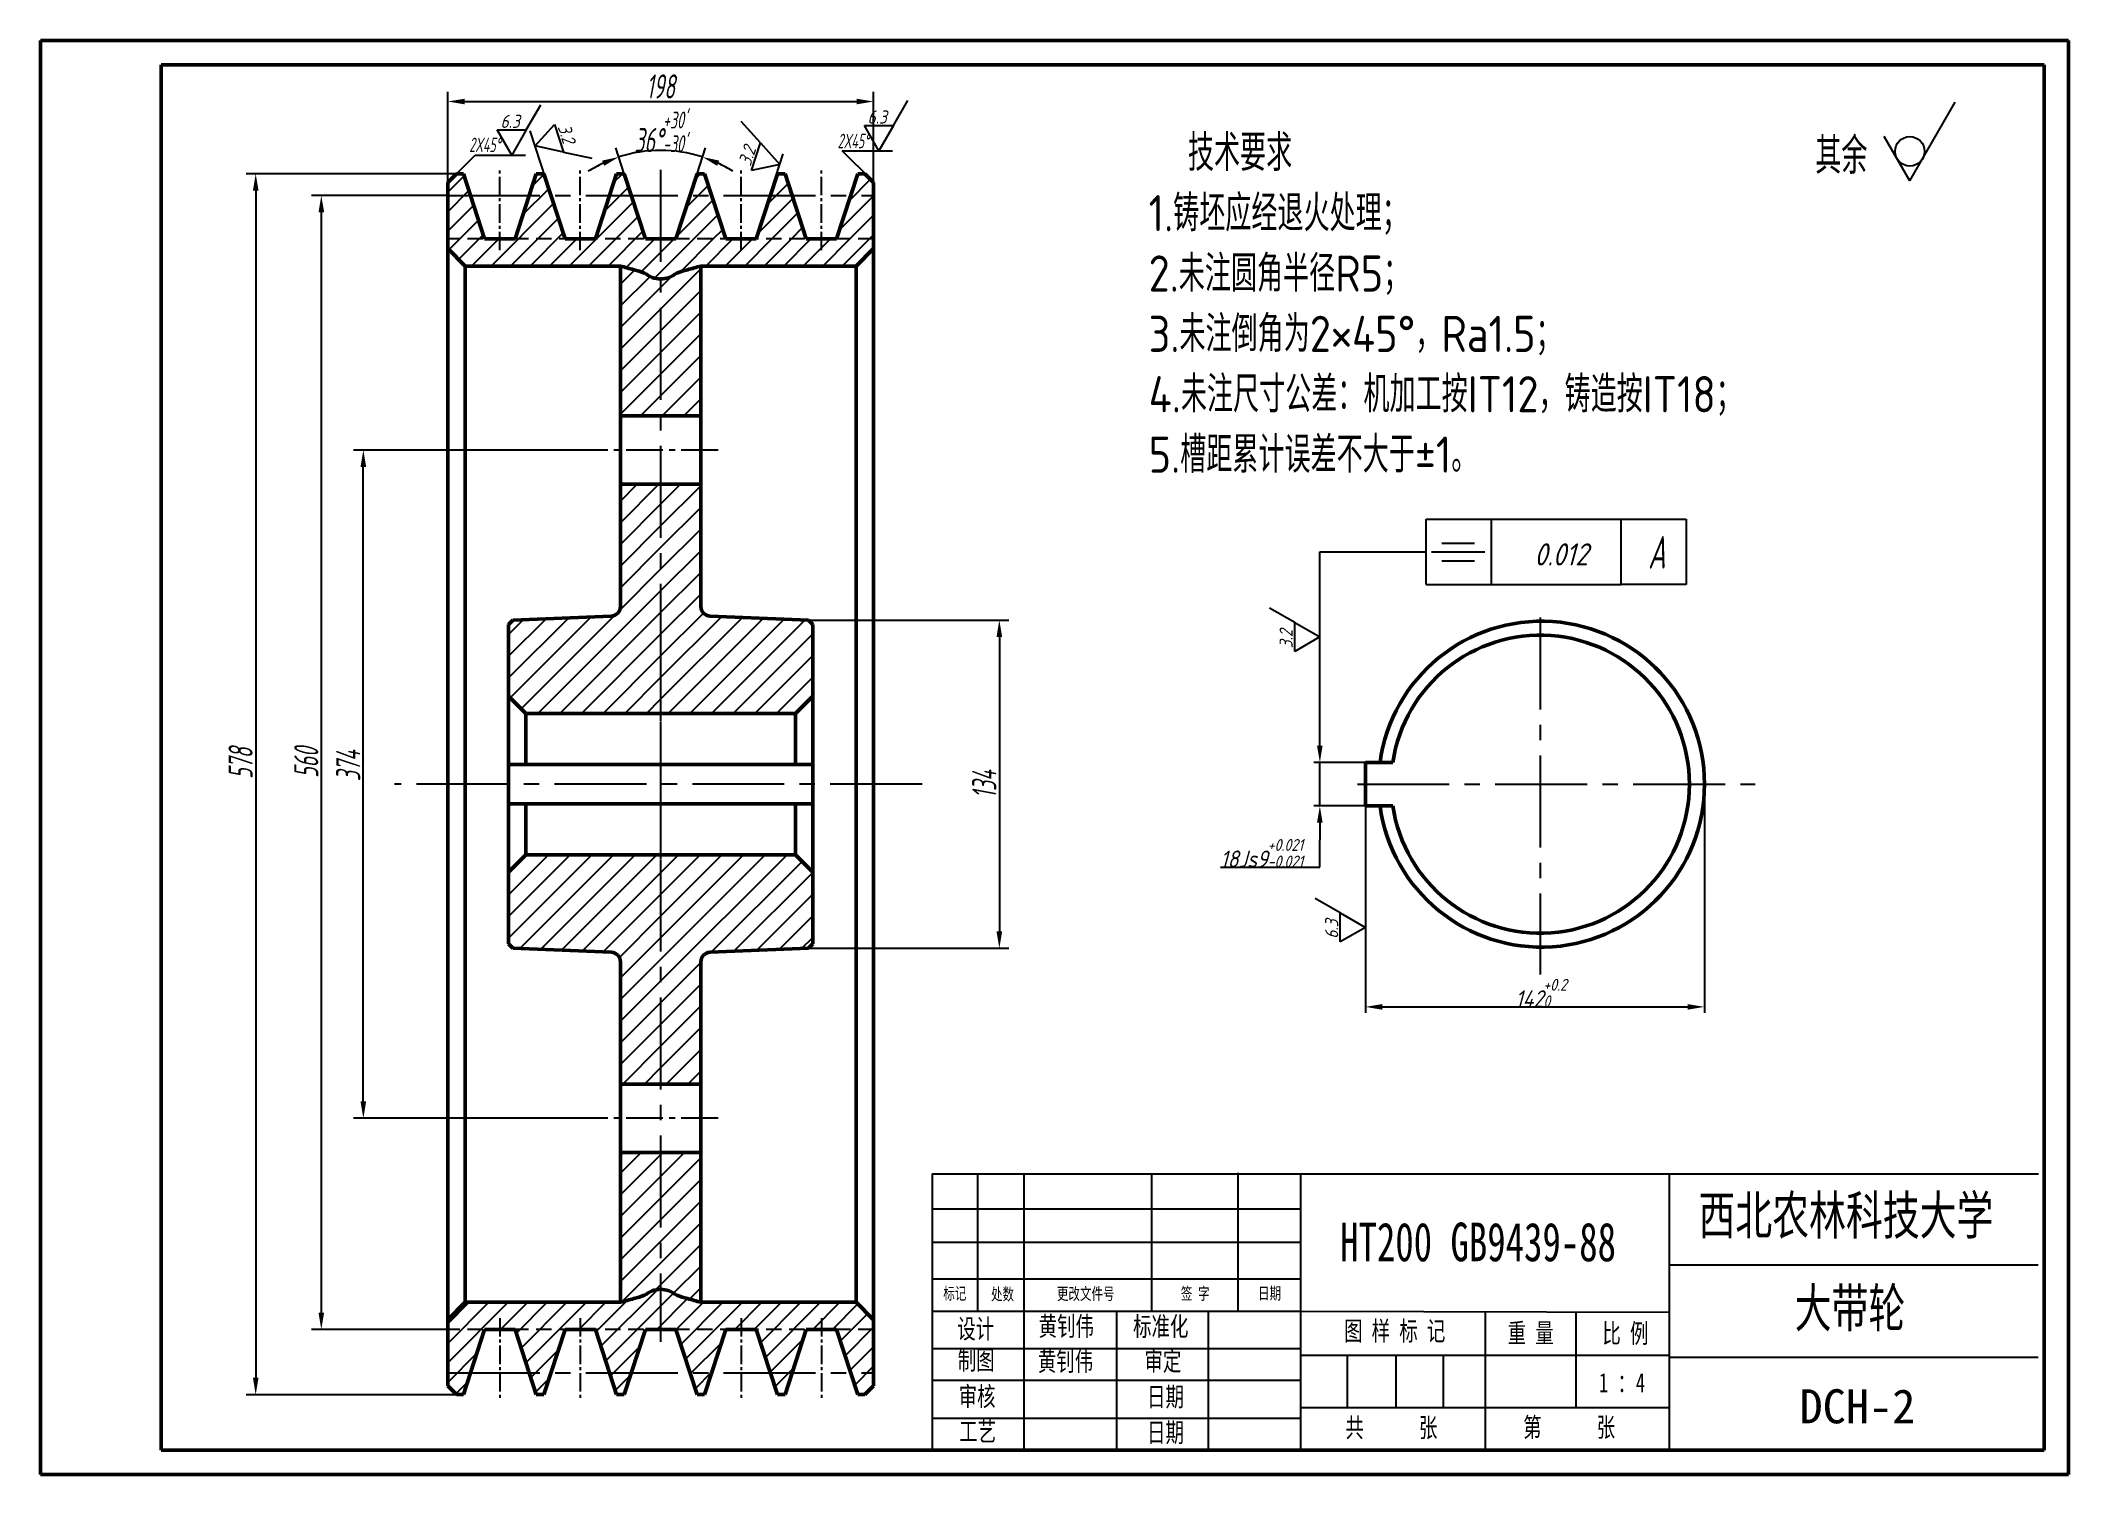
# Model space of a CAD drawing. Header units: millimetres. Extents: x 5613775 to 5614195, y 2493003 to 2493300.
import ezdxf

# ---------------------------------------------------------------- set-up
doc = ezdxf.new("R2010")
doc.units = ezdxf.units.MM
doc.linetypes.add('CENTER2', pattern=[28.575, 19.05, -3.175, 3.175, -3.175])
doc.linetypes.add('HIDDEN2', pattern=[4.7625, 3.175, -1.5875])
for name, color, linetype in [('中心线', 7, 'CENTER2'), ('图层1', 7, 'HIDDEN2'), ('点画线', 7, 'CENTER2'), ('细实线', 7, 'Continuous')]:
    doc.layers.add(name, color=color, linetype=linetype)
doc.layers.add('粗实线', color=7, linetype='Continuous', lineweight=50)
doc.styles.add('GB', font='gbenor.shx', dxfattribs={"height": 7.5, "bigfont": 'gbcbig.shx'})
doc.styles.add('仿宋6', font='', dxfattribs={"width": 0.7, "height": 4})
doc.styles.add('字母和数字', font='gbeitc.shx', dxfattribs={"width": 0.7, "height": 5})
doc.styles.add('工程字', font='', dxfattribs={"width": 0.7, "height": 2.5})
doc.styles.add('工程字画图', font='gbeitc.shx', dxfattribs={"height": 3.5})
doc.styles.add('数字', font='gbeitc.shx')
doc.styles.add('样式 1', font='times.ttf', dxfattribs={"height": 4})
doc.styles.get('仿宋6').set_extended_font_data('FangSong')
doc.styles.get('工程字').set_extended_font_data('FangSong')
doc.dimstyles.new('标注样式1', dxfattribs={"dimtxt": 3.5, "dimasz": 3.5, "dimexe": 1.25, "dimexo": 0.625, "dimtad": 1, "dimtoh": 1, "dimdsep": 46, "dimtxsty": '数字', "dimcen": 2.5, "dimadec": 0, "dimazin": 0, "dimtfac": 1, "dimtmove": 1, "dimatfit": 0, "dimfxl": 1, "dimarcsym": 0})
doc.dimstyles.new('直线', dxfattribs={"dimtxt": 5, "dimasz": 3.5, "dimexe": 2, "dimexo": 0, "dimtad": 1, "dimtxsty": '字母和数字', "dimcen": 2.5, "dimadec": 0, "dimazin": 0, "dimtfac": 1, "dimtmove": 0, "dimatfit": 3, "dimfxl": 1, "dimarcsym": 0})
pattern_1 = [(45, (5610827.4233, 2491372.183), (-2.0205576, 2.0205576), [])]
pattern_2 = [(45, (15.5996, 0), (-2.2450640303, 2.2450640303), [])]

# ---------------------------------------------------------------- blocks, each defined once
blk = doc.blocks.new('*D4')
at = {"layer": 'Defpoints', "color": 0, "transparency": 16777216}
for p in [(5614039.61, 2493150.09), (5614050.41, 2493150.09), (5614050.87, 2493141.09)]:
    blk.add_point(p, dxfattribs=at)
at = {"layer": '细实线', "color": 0, "lineweight": -2, "transparency": 16777216}
for p, q in [((5614039.61, 2493153.59), (5614039.61, 2493157.09)), ((5614049.78, 2493150.09), (5614038.36, 2493150.09)), ((5614039.61, 2493141.09), (5614039.61, 2493150.09)), ((5614050.24, 2493141.09), (5614038.36, 2493141.09)), ((5614039.61, 2493137.59), (5614039.61, 2493134.09)), ((5614039.61, 2493128.42), (5614039.61, 2493134.09)), ((5614019.05, 2493128.42), (5614039.61, 2493128.42))]:
    blk.add_line(p, q, dxfattribs=at)
at = {"layer": '细实线', "color": 0, "transparency": 16777216}
for points in [[(5614039.02, 2493153.59), (5614040.19, 2493153.59), (5614039.61, 2493150.09)], [(5614039.02, 2493137.59), (5614040.19, 2493137.59), (5614039.61, 2493141.09)]]:
    blk.add_solid(points, dxfattribs=at)
at = {"layer": '细实线', "color": 0, "transparency": 16777216, "insert": (5614027.58, 2493131.29), "char_height": 3.5, "attachment_point": 5, "style": '数字'}
blk.add_mtext('18Js9{\\H0.7x;\\S+0.021^ -0.021;}', dxfattribs=at)
blk = doc.blocks.new('*D5')
at = {"layer": 'Defpoints', "color": 0, "transparency": 16777216}
for p in [(5614119.27, 2493145.59), (5614049.04, 2493144.53), (5614119.27, 2493099.46)]:
    blk.add_point(p, dxfattribs=at)
at = {"layer": '细实线', "color": 0, "lineweight": -2, "transparency": 16777216}
for p, q in [((5614049.04, 2493143.9), (5614049.04, 2493098.21)), ((5614119.27, 2493144.97), (5614119.27, 2493098.21)), ((5614052.54, 2493099.46), (5614115.77, 2493099.46))]:
    blk.add_line(p, q, dxfattribs=at)
at = {"layer": '细实线', "color": 0, "transparency": 16777216}
for points in [[(5614052.54, 2493100.04), (5614052.54, 2493098.88), (5614049.04, 2493099.46)], [(5614115.77, 2493100.04), (5614115.77, 2493098.88), (5614119.27, 2493099.46)]]:
    blk.add_solid(points, dxfattribs=at)
at = {"layer": '细实线', "color": 0, "transparency": 16777216, "insert": (5614085.44, 2493102.33), "char_height": 3.5, "attachment_point": 5, "style": '工程字画图'}
blk.add_mtext('142{\\H0.7x;\\S+0.2^ 0;}', dxfattribs=at)
blk = doc.blocks.new('*D6')
at = {"layer": 'Defpoints', "color": 0, "transparency": 16777216}
for p in [(5613947.18, 2493286.99), (5613858.98, 2493270.24), (5613947.18, 2493270.24)]:
    blk.add_point(p, dxfattribs=at)
at = {"layer": '细实线', "color": 0, "lineweight": -2, "transparency": 16777216}
for p, q in [((5613858.98, 2493270.24), (5613858.98, 2493288.99)), ((5613947.18, 2493270.24), (5613947.18, 2493288.99)), ((5613862.48, 2493286.99), (5613943.68, 2493286.99))]:
    blk.add_line(p, q, dxfattribs=at)
at = {"layer": '细实线', "color": 0, "transparency": 16777216}
for points in [[(5613862.48, 2493287.57), (5613862.48, 2493286.41), (5613858.98, 2493286.99)], [(5613943.68, 2493287.57), (5613943.68, 2493286.41), (5613947.18, 2493286.99)]]:
    blk.add_solid(points, dxfattribs=at)
at = {"layer": '细实线', "color": 0, "transparency": 16777216, "insert": (5613903.08, 2493290.11), "char_height": 5, "attachment_point": 5, "style": '字母和数字'}
blk.add_mtext('198', dxfattribs=at)
blk = doc.blocks.new('*D7')
at = {"layer": 'Defpoints', "color": 0, "transparency": 16777216}
for p in [(5613862.25, 2493272.04), (5613819.21, 2493019.14), (5613862.25, 2493019.14)]:
    blk.add_point(p, dxfattribs=at)
at = {"layer": '细实线', "color": 0, "lineweight": -2, "transparency": 16777216}
for p, q in [((5613862.25, 2493272.04), (5613817.21, 2493272.04)), ((5613819.21, 2493268.54), (5613819.21, 2493022.64)), ((5613862.25, 2493019.14), (5613817.21, 2493019.14))]:
    blk.add_line(p, q, dxfattribs=at)
at = {"layer": '细实线', "color": 0, "transparency": 16777216}
for points in [[(5613818.63, 2493268.54), (5613819.8, 2493268.54), (5613819.21, 2493272.04)], [(5613818.63, 2493022.64), (5613819.8, 2493022.64), (5613819.21, 2493019.14)]]:
    blk.add_solid(points, dxfattribs=at)
at = {"layer": '细实线', "color": 0, "transparency": 16777216, "insert": (5613816.09, 2493149.95), "char_height": 5, "attachment_point": 5, "rotation": 90, "style": '字母和数字'}
blk.add_mtext('578', dxfattribs=at)
blk = doc.blocks.new('*D8')
at = {"layer": 'Defpoints', "color": 0, "transparency": 16777216}
for p in [(5613858.98, 2493267.54), (5613832.8, 2493032.64), (5613858.98, 2493032.64)]:
    blk.add_point(p, dxfattribs=at)
at = {"layer": '细实线', "color": 0, "lineweight": -2, "transparency": 16777216}
for p, q in [((5613858.98, 2493267.54), (5613830.8, 2493267.54)), ((5613832.8, 2493264.04), (5613832.8, 2493036.14)), ((5613858.98, 2493032.64), (5613830.8, 2493032.64))]:
    blk.add_line(p, q, dxfattribs=at)
at = {"layer": '细实线', "color": 0, "transparency": 16777216}
for points in [[(5613832.22, 2493264.04), (5613833.39, 2493264.04), (5613832.8, 2493267.54)], [(5613832.22, 2493036.14), (5613833.39, 2493036.14), (5613832.8, 2493032.64)]]:
    blk.add_solid(points, dxfattribs=at)
at = {"layer": '细实线', "color": 0, "transparency": 16777216, "insert": (5613829.68, 2493150.09), "char_height": 5, "attachment_point": 5, "rotation": 90, "style": '字母和数字'}
blk.add_mtext('560', dxfattribs=at)
blk = doc.blocks.new('*D9')
at = {"layer": 'Defpoints', "color": 0, "transparency": 16777216}
for p in [(5613841.5, 2493214.8), (5613889.72, 2493214.8), (5613889.72, 2493076.39)]:
    blk.add_point(p, dxfattribs=at)
at = {"layer": '细实线', "color": 0, "lineweight": -2, "transparency": 16777216}
for p, q in [((5613889.72, 2493214.8), (5613839.5, 2493214.8)), ((5613841.5, 2493079.89), (5613841.5, 2493211.3)), ((5613889.72, 2493076.39), (5613839.5, 2493076.39))]:
    blk.add_line(p, q, dxfattribs=at)
at = {"layer": '细实线', "color": 0, "transparency": 16777216}
for points in [[(5613840.92, 2493211.3), (5613842.09, 2493211.3), (5613841.5, 2493214.8)], [(5613840.92, 2493079.89), (5613842.09, 2493079.89), (5613841.5, 2493076.39)]]:
    blk.add_solid(points, dxfattribs=at)
at = {"layer": '细实线', "color": 0, "transparency": 16777216, "insert": (5613838.38, 2493149.42), "char_height": 5, "attachment_point": 5, "rotation": 90, "style": '字母和数字'}
blk.add_mtext('374', dxfattribs=at)
blk = doc.blocks.new('*D10')
at = {"layer": 'Defpoints', "color": 0, "transparency": 16777216}
for p in [(5613933.68, 2493179.59), (5613933.68, 2493111.59), (5613973.23, 2493111.59)]:
    blk.add_point(p, dxfattribs=at)
at = {"layer": '细实线', "color": 0, "lineweight": -2, "transparency": 16777216}
for p, q in [((5613933.68, 2493179.59), (5613975.23, 2493179.59)), ((5613973.23, 2493176.09), (5613973.23, 2493115.09)), ((5613933.68, 2493111.59), (5613975.23, 2493111.59))]:
    blk.add_line(p, q, dxfattribs=at)
at = {"layer": '细实线', "color": 0, "transparency": 16777216}
for points in [[(5613972.65, 2493176.09), (5613973.81, 2493176.09), (5613973.23, 2493179.59)], [(5613972.65, 2493115.09), (5613973.81, 2493115.09), (5613973.23, 2493111.59)]]:
    blk.add_solid(points, dxfattribs=at)
at = {"layer": '细实线', "color": 0, "transparency": 16777216, "insert": (5613970.11, 2493145.59), "char_height": 5, "attachment_point": 5, "rotation": 90, "style": '字母和数字'}
blk.add_mtext('134', dxfattribs=at)
blk = doc.blocks.new('*D13')
at = {"layer": 'Defpoints', "color": 0, "transparency": 16777216}
for p in [(5613906.01, 2493276.72), (5613895.55, 2493272.04), (5613910.62, 2493272.04), (5613899.93, 2493258.54), (5613906.24, 2493258.54)]:
    blk.add_point(p, dxfattribs=at)
at = {"layer": '细实线', "color": 0, "lineweight": -2, "transparency": 16777216}
for p, q in [((5613895.55, 2493272.04), (5613893.81, 2493277.4)), ((5613910.62, 2493272.04), (5613912.36, 2493277.4))]:
    blk.add_line(p, q, dxfattribs=at)
for start, end in [(72.0031, 107.9969), (115.156, 122.3151), (57.6849, 64.844)]:
    blk.add_arc((5613903.08, 2493248.84), 28.03, start, end, dxfattribs=at)
at = {"layer": '细实线', "color": 0, "transparency": 16777216}
for points in [[(5613890.96, 2493274.75), (5613891.38, 2493273.67), (5613894.42, 2493275.5)], [(5613914.78, 2493273.67), (5613915.21, 2493274.75), (5613911.74, 2493275.5)]]:
    blk.add_solid(points, dxfattribs=at)
at = {"layer": '细实线', "color": 0, "transparency": 16777216, "insert": (5613903.08, 2493280.7), "char_height": 5, "width": 5.6146, "attachment_point": 5, "style": '字母和数字'}
blk.add_mtext("36°{\\H0.7x;\\S+30'^ -30';}", dxfattribs=at)

msp = doc.modelspace()

# ---------------------------------------------------------------- hatches: boundary and pattern name
at = {"layer": '细实线'}
h = msp.add_hatch(dxfattribs=at)
h.set_pattern_fill('ANSI31', color=256, scale=0.9)
h.set_pattern_definition(pattern_1)
h.paths.add_polyline_path([(5613862.248, 2493272.042), (5613860.784, 2493272.042), (5613858.984, 2493270.242), (5613858.984, 2493267.542), (5613863.709, 2493267.542)])
h.paths.add_polyline_path([(5613863.709, 2493267.542), (5613858.984, 2493267.542), (5613858.984, 2493258.542), (5613866.633, 2493258.542)])
edge = h.paths.add_edge_path()
edge.add_line((5613903.084, 2493258.542), (5613858.984, 2493258.542))
edge.add_line((5613858.984, 2493258.542), (5613858.984, 2493256.517))
edge.add_line((5613858.984, 2493256.517), (5613862.584, 2493252.917))
edge.add_line((5613862.584, 2493252.917), (5613894.764, 2493252.917))
edge.add_spline(control_points=[(5613894.764, 2493252.917), (5613895.211, 2493252.79), (5613895.657, 2493252.663), (5613896.104, 2493252.538)], knot_values=[8.2154228, 8.2154228, 8.2154228, 8.2154228, 9.7645402, 9.7645402, 9.7645402, 9.7645402], degree=3, periodic=0)
edge.add_spline(control_points=[(5613896.104, 2493252.538), (5613896.571, 2493252.407), (5613897.786, 2493252.072), (5613899.621, 2493251.608), (5613901.275, 2493250.426), (5613902.492, 2493250.285), (5613903.084, 2493250.217)], knot_values=[0, 0, 0, 0, 1.617438, 4.1956211, 6.2576975, 8.2154228, 8.2154228, 8.2154228, 8.2154228], degree=3, periodic=0)
edge.add_line((5613903.084, 2493250.217), (5613903.084, 2493258.542))
h.paths.add_polyline_path([(5613880.359, 2493267.542), (5613875.859, 2493267.542), (5613872.936, 2493258.542), (5613883.283, 2493258.542)])
h.paths.add_polyline_path([(5613878.898, 2493272.042), (5613877.321, 2493272.042), (5613875.859, 2493267.542), (5613880.359, 2493267.542)])
h.paths.add_polyline_path([(5613895.548, 2493272.042), (5613893.971, 2493272.042), (5613892.509, 2493267.542), (5613897.009, 2493267.542)])
h.paths.add_polyline_path([(5613897.009, 2493267.542), (5613892.509, 2493267.542), (5613889.586, 2493258.542), (5613899.933, 2493258.542)])
h.paths.add_polyline_path([(5613913.659, 2493267.542), (5613909.159, 2493267.542), (5613906.236, 2493258.542), (5613916.583, 2493258.542)])
h.paths.add_polyline_path([(5613947.184, 2493267.542), (5613942.459, 2493267.542), (5613939.536, 2493258.542), (5613947.184, 2493258.542)])
h.paths.add_polyline_path([(5613947.184, 2493270.242), (5613945.384, 2493272.042), (5613943.921, 2493272.042), (5613942.459, 2493267.542), (5613947.184, 2493267.542)])
h.paths.add_polyline_path([(5613930.309, 2493267.542), (5613925.809, 2493267.542), (5613922.886, 2493258.542), (5613933.233, 2493258.542)])
h.paths.add_polyline_path([(5613928.848, 2493272.042), (5613927.271, 2493272.042), (5613925.809, 2493267.542), (5613930.309, 2493267.542)])
h = msp.add_hatch(dxfattribs=at)
h.set_pattern_fill('ANSI31', color=256, scale=0.9)
h.set_pattern_definition(pattern_1)
h.paths.add_polyline_path([(5613912.198, 2493272.042), (5613910.621, 2493272.042), (5613909.159, 2493267.542), (5613913.659, 2493267.542)])
h = msp.add_hatch(dxfattribs=at)
h.set_pattern_fill('ANSI31', color=256, scale=0.9)
h.set_pattern_definition(pattern_1)
edge = h.paths.add_edge_path()
edge.add_line((5613943.584, 2493252.917), (5613947.184, 2493256.517))
edge.add_line((5613947.184, 2493256.517), (5613947.184, 2493258.542))
edge.add_line((5613947.184, 2493258.542), (5613903.084, 2493258.542))
edge.add_line((5613903.084, 2493258.542), (5613903.084, 2493250.217))
edge.add_spline(control_points=[(5613903.084, 2493250.217), (5613903.677, 2493250.285), (5613904.894, 2493250.426), (5613906.548, 2493251.608), (5613908.838, 2493252.187), (5613910.492, 2493252.658), (5613911.404, 2493252.917)], knot_values=[0, 0, 0, 0, 1.7619528, 3.6178215, 5.9381864, 8.7880861, 8.7880861, 8.7880861, 8.7880861], degree=3, periodic=0)
edge.add_line((5613911.404, 2493252.917), (5613943.584, 2493252.917))
h = msp.add_hatch(dxfattribs=at)
h.set_pattern_fill('ANSI31', color=256)
h.set_pattern_definition(pattern_2)
edge = h.paths.add_edge_path()
edge.add_spline(control_points=[(5613903.084, 2493250.217), (5613902.492, 2493250.285), (5613901.275, 2493250.426), (5613899.621, 2493251.608), (5613897.331, 2493252.187), (5613895.676, 2493252.658), (5613894.764, 2493252.917)], knot_values=[0, 0, 0, 0, 1.7619528, 3.6178215, 5.9381864, 8.7880861, 8.7880861, 8.7880861, 8.7880861], degree=3, periodic=0)
edge.add_line((5613894.764, 2493252.917), (5613894.764, 2493221.874))
edge.add_line((5613894.764, 2493221.874), (5613903.084, 2493221.874))
edge.add_line((5613903.084, 2493221.874), (5613903.084, 2493250.217))
edge = h.paths.add_edge_path()
edge.add_spline(control_points=[(5613911.404, 2493252.917), (5613910.492, 2493252.658), (5613908.838, 2493252.187), (5613906.548, 2493251.608), (5613904.894, 2493250.426), (5613903.677, 2493250.285), (5613903.084, 2493250.217)], knot_values=[0, 0, 0, 0, 2.8498998, 5.1702646, 7.0261333, 8.7880861, 8.7880861, 8.7880861, 8.7880861], degree=3, periodic=0)
edge.add_line((5613903.084, 2493250.217), (5613903.084, 2493221.874))
edge.add_line((5613903.084, 2493221.874), (5613911.404, 2493221.874))
edge.add_line((5613911.404, 2493221.874), (5613911.404, 2493252.917))
h.paths.add_polyline_path([(5613903.084, 2493177.725), (5613903.084, 2493207.717), (5613894.764, 2493207.717), (5613894.764, 2493182.404, -0.4025551), (5613892.844, 2493180.406), (5613872.484, 2493179.592), (5613871.584, 2493178.692), (5613871.584, 2493163.817), (5613875.184, 2493160.217), (5613903.084, 2493160.217)])
h.paths.add_polyline_path([(5613903.084, 2493130.967), (5613875.184, 2493130.967), (5613871.584, 2493127.367), (5613871.584, 2493112.492), (5613872.484, 2493111.592), (5613892.844, 2493110.778, -0.4025551), (5613894.764, 2493108.779), (5613894.764, 2493083.467), (5613903.084, 2493083.467)])
edge = h.paths.add_edge_path()
edge.add_line((5613903.084, 2493069.31), (5613894.764, 2493069.31))
edge.add_line((5613894.764, 2493069.31), (5613894.764, 2493038.267))
edge.add_spline(control_points=[(5613894.764, 2493038.267), (5613895.676, 2493038.526), (5613897.331, 2493038.996), (5613899.621, 2493039.576), (5613901.275, 2493040.758), (5613902.492, 2493040.898), (5613903.084, 2493040.967)], knot_values=[0, 0, 0, 0, 2.8498998, 5.1702646, 7.0261333, 8.7880861, 8.7880861, 8.7880861, 8.7880861], degree=3, periodic=0)
edge.add_line((5613903.084, 2493040.967), (5613903.084, 2493069.31))
edge = h.paths.add_edge_path()
edge.add_line((5613911.404, 2493069.31), (5613903.084, 2493069.31))
edge.add_line((5613903.084, 2493069.31), (5613903.084, 2493040.967))
edge.add_spline(control_points=[(5613903.084, 2493040.967), (5613903.677, 2493040.898), (5613904.894, 2493040.758), (5613906.548, 2493039.576), (5613908.838, 2493038.996), (5613910.492, 2493038.526), (5613911.404, 2493038.267)], knot_values=[0, 0, 0, 0, 1.7619528, 3.6178215, 5.9381864, 8.7880861, 8.7880861, 8.7880861, 8.7880861], degree=3, periodic=0)
edge.add_line((5613911.404, 2493038.267), (5613911.404, 2493069.31))
h = msp.add_hatch(dxfattribs=at)
h.set_pattern_fill('ANSI31', color=256)
h.set_pattern_definition(pattern_2)
h.paths.add_polyline_path([(5613913.325, 2493180.406, -0.4025551), (5613911.404, 2493182.404), (5613911.404, 2493207.717), (5613903.084, 2493207.717), (5613903.084, 2493160.217), (5613930.984, 2493160.217), (5613934.584, 2493163.817), (5613934.584, 2493178.692), (5613933.684, 2493179.592)])
h.paths.add_polyline_path([(5613903.084, 2493130.967), (5613903.084, 2493083.467), (5613911.404, 2493083.467), (5613911.404, 2493108.779, -0.4025551), (5613913.325, 2493110.778), (5613933.684, 2493111.592), (5613934.584, 2493112.492), (5613934.584, 2493127.367), (5613930.984, 2493130.967)])
h = msp.add_hatch(dxfattribs=at)
h.set_pattern_fill('ANSI31', color=256, scale=0.9)
h.set_pattern_definition(pattern_1)
edge = h.paths.add_edge_path()
edge.add_line((5613943.584, 2493038.267), (5613911.404, 2493038.267))
edge.add_spline(control_points=[(5613911.404, 2493038.267), (5613910.958, 2493038.394), (5613910.512, 2493038.52), (5613910.065, 2493038.646)], knot_values=[8.2154228, 8.2154228, 8.2154228, 8.2154228, 9.7645402, 9.7645402, 9.7645402, 9.7645402], degree=3, periodic=0)
edge.add_spline(control_points=[(5613910.065, 2493038.646), (5613909.598, 2493038.776), (5613908.383, 2493039.111), (5613906.548, 2493039.576), (5613904.894, 2493040.758), (5613903.677, 2493040.898), (5613903.084, 2493040.967)], knot_values=[0, 0, 0, 0, 1.617438, 4.1956211, 6.2576975, 8.2154228, 8.2154228, 8.2154228, 8.2154228], degree=3, periodic=0)
edge.add_line((5613903.084, 2493040.967), (5613903.084, 2493032.642))
edge.add_line((5613903.084, 2493032.642), (5613906.236, 2493032.642))
edge.add_line((5613906.236, 2493032.642), (5613947.184, 2493032.642))
edge.add_line((5613947.184, 2493032.642), (5613947.184, 2493034.667))
edge.add_line((5613947.184, 2493034.667), (5613943.584, 2493038.267))
edge = h.paths.add_edge_path()
edge.add_spline(control_points=[(5613903.084, 2493040.967), (5613902.492, 2493040.898), (5613901.275, 2493040.758), (5613899.621, 2493039.576), (5613897.786, 2493039.111), (5613896.571, 2493038.776), (5613896.104, 2493038.646)], knot_values=[0, 0, 0, 0, 1.9577253, 4.0198017, 6.5979849, 8.2154228, 8.2154228, 8.2154228, 8.2154228], degree=3, periodic=0)
edge.add_spline(control_points=[(5613896.104, 2493038.646), (5613895.657, 2493038.52), (5613895.211, 2493038.394), (5613894.764, 2493038.267)], knot_values=[8.2154228, 8.2154228, 8.2154228, 8.2154228, 9.7645402, 9.7645402, 9.7645402, 9.7645402], degree=3, periodic=0)
edge.add_line((5613894.764, 2493038.267), (5613862.584, 2493038.267))
edge.add_line((5613862.584, 2493038.267), (5613858.984, 2493034.667))
edge.add_line((5613858.984, 2493034.667), (5613858.984, 2493032.642))
edge.add_line((5613858.984, 2493032.642), (5613903.084, 2493032.642))
edge.add_line((5613903.084, 2493032.642), (5613903.084, 2493040.967))
h.paths.add_polyline_path([(5613899.933, 2493032.642), (5613889.586, 2493032.642), (5613892.509, 2493023.642), (5613897.009, 2493023.642)])
h.paths.add_polyline_path([(5613897.009, 2493023.642), (5613892.509, 2493023.642), (5613893.971, 2493019.142), (5613895.548, 2493019.142)])
h.paths.add_polyline_path([(5613883.283, 2493032.642), (5613872.936, 2493032.642), (5613875.859, 2493023.642), (5613880.359, 2493023.642)])
h.paths.add_polyline_path([(5613880.359, 2493023.642), (5613875.859, 2493023.642), (5613877.321, 2493019.142), (5613878.898, 2493019.142)])
h.paths.add_polyline_path([(5613866.633, 2493032.642), (5613858.984, 2493032.642), (5613858.984, 2493023.642), (5613863.709, 2493023.642)])
h.paths.add_polyline_path([(5613863.709, 2493023.642), (5613858.984, 2493023.642), (5613858.984, 2493020.942), (5613860.784, 2493019.142), (5613862.248, 2493019.142)])
h.paths.add_polyline_path([(5613916.583, 2493032.642), (5613906.236, 2493032.642), (5613909.159, 2493023.642), (5613913.659, 2493023.642)])
h.paths.add_polyline_path([(5613913.659, 2493023.642), (5613909.159, 2493023.642), (5613910.621, 2493019.142), (5613912.198, 2493019.142)])
h.paths.add_polyline_path([(5613933.233, 2493032.642), (5613922.886, 2493032.642), (5613925.809, 2493023.642), (5613930.309, 2493023.642)])
h.paths.add_polyline_path([(5613930.309, 2493023.642), (5613925.809, 2493023.642), (5613927.271, 2493019.142), (5613928.848, 2493019.142)])
h.paths.add_polyline_path([(5613947.184, 2493032.642), (5613939.536, 2493032.642), (5613942.459, 2493023.642), (5613947.184, 2493023.642)])
h.paths.add_polyline_path([(5613947.184, 2493023.642), (5613942.459, 2493023.642), (5613943.921, 2493019.142), (5613945.384, 2493019.142), (5613947.184, 2493020.942)])

# ---------------------------------------------------------------- linework, layer by layer
at = {"layer": '中心线'}
for p, q in [((5613903.084, 2493272.838), (5613903.084, 2493030.081)), ((5613858.984, 2493267.542), (5613947.184, 2493267.542)), ((5614085.275, 2493180.084), (5614085.275, 2493106.166)), ((5613903.084, 2493177.725), (5613903.084, 2493110.945)), ((5613903.084, 2493173.942), (5613903.084, 2493173.942)), ((5613957.27, 2493145.592), (5613847.957, 2493145.592)), ((5614047.375, 2493145.592), (5614129.784, 2493145.592)), ((5613858.984, 2493023.642), (5613947.184, 2493023.642))]:
    msp.add_line(p, q, dxfattribs=at)
at = {"layer": '中心线', "ltscale": 0.4}
for p, q in [((5613914.984, 2493214.795), (5613889.715, 2493214.795)), ((5613914.984, 2493076.388), (5613889.715, 2493076.388))]:
    msp.add_line(p, q, dxfattribs=at)
at = {"layer": '图层1'}
for p, q in [((5613947.184, 2493258.542), (5613858.984, 2493258.542)), ((5613947.184, 2493032.642), (5613858.984, 2493032.642))]:
    msp.add_line(p, q, dxfattribs=at)
at = {"layer": '点画线', "ltscale": 0.2}
for p, q in [((5613869.784, 2493256.177), (5613869.784, 2493272.721)), ((5613886.434, 2493256.177), (5613886.434, 2493272.721)), ((5613919.734, 2493256.177), (5613919.734, 2493272.721)), ((5613936.384, 2493256.177), (5613936.384, 2493272.721)), ((5613869.784, 2493035.007), (5613869.784, 2493018.463)), ((5613886.434, 2493035.007), (5613886.434, 2493018.463)), ((5613919.734, 2493035.007), (5613919.734, 2493018.463)), ((5613936.384, 2493035.007), (5613936.384, 2493018.463))]:
    msp.add_line(p, q, dxfattribs=at)
at = {"layer": '粗实线'}
for p, q in [((5614194.654, 2493299.616), (5613774.654, 2493299.616)), ((5613774.654, 2493299.616), (5613774.654, 2493002.616)), ((5614194.654, 2493002.616), (5614194.654, 2493299.616)), ((5613799.654, 2493294.616), (5613799.654, 2493007.616)), ((5614189.654, 2493294.616), (5613799.654, 2493294.616)), ((5614189.654, 2493007.616), (5614189.654, 2493294.616)), ((5613860.784, 2493272.042), (5613858.984, 2493270.242)), ((5613862.248, 2493272.042), (5613860.784, 2493272.042)), ((5613866.633, 2493258.542), (5613862.248, 2493272.042)), ((5613872.936, 2493258.542), (5613877.321, 2493272.042)), ((5613877.321, 2493272.042), (5613878.898, 2493272.042)), ((5613877.321, 2493272.042), (5613878.898, 2493272.042)), ((5613883.283, 2493258.542), (5613878.898, 2493272.042)), ((5613889.586, 2493258.542), (5613893.971, 2493272.042)), ((5613893.971, 2493272.042), (5613895.548, 2493272.042)), ((5613893.971, 2493272.042), (5613895.548, 2493272.042)), ((5613899.933, 2493258.542), (5613895.548, 2493272.042)), ((5613906.236, 2493258.542), (5613910.621, 2493272.042)), ((5613910.621, 2493272.042), (5613912.198, 2493272.042)), ((5613910.621, 2493272.042), (5613912.198, 2493272.042)), ((5613916.583, 2493258.542), (5613912.198, 2493272.042)), ((5613922.886, 2493258.542), (5613927.271, 2493272.042)), ((5613927.271, 2493272.042), (5613928.848, 2493272.042)), ((5613927.271, 2493272.042), (5613928.848, 2493272.042)), ((5613933.233, 2493258.542), (5613928.848, 2493272.042)), ((5613939.536, 2493258.542), (5613943.921, 2493272.042)), ((5613943.921, 2493272.042), (5613945.384, 2493272.042)), ((5613943.921, 2493272.042), (5613945.384, 2493272.042)), ((5613945.384, 2493272.042), (5613947.184, 2493270.242)), ((5613858.984, 2493270.242), (5613858.984, 2493020.942)), ((5613947.184, 2493270.242), (5613947.184, 2493020.942)), ((5613858.984, 2493256.517), (5613862.584, 2493252.917)), ((5613866.633, 2493258.542), (5613872.936, 2493258.542)), ((5613883.283, 2493258.542), (5613889.586, 2493258.542)), ((5613899.933, 2493258.542), (5613906.236, 2493258.542)), ((5613916.583, 2493258.542), (5613922.886, 2493258.542)), ((5613933.233, 2493258.542), (5613939.536, 2493258.542)), ((5613947.184, 2493256.517), (5613943.584, 2493252.917)), ((5613894.764, 2493252.917), (5613862.584, 2493252.917)), ((5613862.584, 2493252.917), (5613862.584, 2493038.267)), ((5613894.764, 2493182.404), (5613894.764, 2493252.917)), ((5613943.584, 2493252.917), (5613911.404, 2493252.917)), ((5613911.404, 2493182.404), (5613911.404, 2493252.917)), ((5613943.584, 2493038.267), (5613943.584, 2493252.917)), ((5613894.764, 2493221.874), (5613911.404, 2493221.874)), ((5613894.764, 2493207.717), (5613911.404, 2493207.717)), ((5613871.584, 2493178.692), (5613872.484, 2493179.592)), ((5613892.844, 2493180.406), (5613872.484, 2493179.592)), ((5613933.684, 2493179.592), (5613913.325, 2493180.406)), ((5613933.684, 2493179.592), (5613934.584, 2493178.692)), ((5613871.584, 2493178.692), (5613871.584, 2493163.817)), ((5613934.584, 2493163.817), (5613934.584, 2493178.692)), ((5613871.584, 2493163.817), (5613875.184, 2493160.217)), ((5613871.584, 2493163.817), (5613871.584, 2493127.367)), ((5613930.984, 2493160.217), (5613934.584, 2493163.817)), ((5613934.584, 2493163.817), (5613934.584, 2493127.367)), ((5613930.984, 2493160.217), (5613875.184, 2493160.217)), ((5613875.184, 2493160.217), (5613875.184, 2493149.642)), ((5613930.984, 2493160.217), (5613930.984, 2493149.642)), ((5613934.584, 2493149.642), (5613871.584, 2493149.642)), ((5614054.734, 2493150.092), (5614049.038, 2493150.092)), ((5614049.038, 2493141.092), (5614049.038, 2493150.092)), ((5613934.584, 2493141.542), (5613871.584, 2493141.542)), ((5613875.184, 2493141.542), (5613875.184, 2493130.967)), ((5613930.984, 2493141.542), (5613930.984, 2493130.967)), ((5614054.734, 2493141.092), (5614049.038, 2493141.092)), ((5613871.584, 2493127.367), (5613875.184, 2493130.967)), ((5613930.984, 2493130.967), (5613875.184, 2493130.967)), ((5613934.584, 2493127.367), (5613930.984, 2493130.967)), ((5613871.584, 2493127.367), (5613871.584, 2493112.492)), ((5613934.584, 2493127.367), (5613934.584, 2493112.492)), ((5613871.584, 2493112.492), (5613872.484, 2493111.592)), ((5613933.684, 2493111.592), (5613934.584, 2493112.492)), ((5613892.844, 2493110.778), (5613872.484, 2493111.592)), ((5613894.764, 2493108.779), (5613894.764, 2493038.267)), ((5613911.404, 2493108.779), (5613911.404, 2493038.267)), ((5613933.684, 2493111.592), (5613913.325, 2493110.778)), ((5613894.764, 2493083.467), (5613911.404, 2493083.467)), ((5613894.764, 2493069.31), (5613911.404, 2493069.31)), ((5613858.984, 2493034.667), (5613862.584, 2493038.267)), ((5613894.764, 2493038.267), (5613862.584, 2493038.267)), ((5613943.584, 2493038.267), (5613911.404, 2493038.267)), ((5613947.184, 2493034.667), (5613943.584, 2493038.267)), ((5613866.633, 2493032.642), (5613862.248, 2493019.142)), ((5613866.633, 2493032.642), (5613872.936, 2493032.642)), ((5613872.936, 2493032.642), (5613877.321, 2493019.142)), ((5613883.283, 2493032.642), (5613878.898, 2493019.142)), ((5613883.283, 2493032.642), (5613889.586, 2493032.642)), ((5613889.586, 2493032.642), (5613893.971, 2493019.142)), ((5613899.933, 2493032.642), (5613895.548, 2493019.142)), ((5613899.933, 2493032.642), (5613906.236, 2493032.642)), ((5613906.236, 2493032.642), (5613910.621, 2493019.142)), ((5613916.583, 2493032.642), (5613912.198, 2493019.142)), ((5613916.583, 2493032.642), (5613922.886, 2493032.642)), ((5613922.886, 2493032.642), (5613927.271, 2493019.142)), ((5613933.233, 2493032.642), (5613928.848, 2493019.142)), ((5613933.233, 2493032.642), (5613939.536, 2493032.642)), ((5613939.536, 2493032.642), (5613943.921, 2493019.142)), ((5613858.984, 2493020.942), (5613860.784, 2493019.142)), ((5613947.184, 2493020.942), (5613945.384, 2493019.142)), ((5613862.248, 2493019.142), (5613860.784, 2493019.142)), ((5613877.321, 2493019.142), (5613878.898, 2493019.142)), ((5613877.321, 2493019.142), (5613878.898, 2493019.142)), ((5613893.971, 2493019.142), (5613895.548, 2493019.142)), ((5613893.971, 2493019.142), (5613895.548, 2493019.142)), ((5613910.621, 2493019.142), (5613912.198, 2493019.142)), ((5613910.621, 2493019.142), (5613912.198, 2493019.142)), ((5613927.271, 2493019.142), (5613928.848, 2493019.142)), ((5613927.271, 2493019.142), (5613928.848, 2493019.142)), ((5613943.921, 2493019.142), (5613945.384, 2493019.142)), ((5613943.921, 2493019.142), (5613945.384, 2493019.142)), ((5613799.654, 2493007.616), (5614189.654, 2493007.616)), ((5613774.654, 2493002.616), (5614194.654, 2493002.616))]:
    msp.add_line(p, q, dxfattribs=at)
at = {"layer": '粗实线', "color": 0, "linetype": 'ByBlock', "lineweight": -3}
for p, q in [((5613875.254, 2493281.099), (5613878.254, 2493286.295)), ((5613951.275, 2493281.994), (5613954.275, 2493287.19)), ((5613872.254, 2493275.903), (5613869.254, 2493281.099)), ((5613869.254, 2493281.099), (5613875.254, 2493281.099)), ((5613875.254, 2493281.099), (5613872.254, 2493275.903)), ((5613877.089, 2493277.78), (5613881.104, 2493282.239)), ((5613881.104, 2493282.239), (5613882.958, 2493276.532)), ((5613923.749, 2493278.406), (5613919.734, 2493282.865)), ((5613948.275, 2493276.798), (5613945.275, 2493281.994)), ((5613945.275, 2493281.994), (5613951.275, 2493281.994)), ((5613951.275, 2493281.994), (5613948.275, 2493276.798)), ((5613882.958, 2493276.532), (5613877.089, 2493277.78)), ((5613882.958, 2493276.532), (5613888.827, 2493275.284)), ((5613921.896, 2493272.7), (5613923.749, 2493278.406)), ((5613923.749, 2493278.406), (5613927.764, 2493273.947)), ((5613927.764, 2493273.947), (5613921.896, 2493272.7)), ((5614061.597, 2493186.972), (5614061.597, 2493200.451)), ((5614061.597, 2493200.451), (5614075.075, 2493200.451)), ((5614075.075, 2493200.451), (5614075.075, 2493186.972)), ((5614075.075, 2493200.451), (5614115.51, 2493200.451)), ((5614102.032, 2493186.972), (5614102.032, 2493200.451)), ((5614115.51, 2493200.451), (5614115.51, 2493186.972)), ((5614064.873, 2493195.544), (5614071.612, 2493195.544)), ((5614064.873, 2493191.879), (5614071.612, 2493191.879)), ((5614061.597, 2493186.972), (5614102.032, 2493186.972)), ((5614115.51, 2493186.972), (5614102.032, 2493186.972)), ((5614034.41, 2493179.079), (5614029.214, 2493182.079)), ((5614034.41, 2493173.079), (5614034.41, 2493179.079)), ((5614034.41, 2493179.079), (5614039.606, 2493176.079)), ((5614039.606, 2493176.079), (5614034.41, 2493173.079)), ((5614043.842, 2493118.919), (5614038.646, 2493121.919)), ((5614043.842, 2493112.919), (5614043.842, 2493118.919)), ((5614043.842, 2493118.919), (5614049.038, 2493115.919)), ((5614049.038, 2493115.919), (5614043.842, 2493112.919)), ((5613968.772, 2493036.269), (5613968.772, 2493064.901)), ((5613978.391, 2493007.637), (5613978.391, 2493064.901)), ((5614004.773, 2493064.88), (5614004.773, 2493036.248)), ((5614022.695, 2493036.469), (5614022.695, 2493065.101)), ((5614035.654, 2493007.815), (5614035.654, 2493064.88)), ((5614112.006, 2493007.617), (5614112.006, 2493064.88)), ((5613959.303, 2493057.64), (5614035.654, 2493057.64)), ((5613959.303, 2493050.762), (5614035.654, 2493050.762)), ((5614188.357, 2493045.99), (5614112.006, 2493045.99)), ((5613959.303, 2493043.113), (5614035.654, 2493043.113)), ((5613959.303, 2493036.446), (5614035.654, 2493036.446)), ((5613997.479, 2493036.248), (5613997.479, 2493007.616)), ((5614016.567, 2493007.838), (5614016.567, 2493036.469)), ((5614035.654, 2493036.446), (5614112.006, 2493036.248)), ((5614073.83, 2493036.347), (5614073.83, 2493007.815)), ((5614092.63, 2493036.347), (5614092.63, 2493016.499)), ((5613959.303, 2493028.702), (5614035.654, 2493028.702)), ((5614035.654, 2493027.352), (5614112.006, 2493027.352)), ((5614112.006, 2493026.903), (5614188.357, 2493026.903)), ((5613959.303, 2493022.131), (5614035.654, 2493022.131)), ((5614035.654, 2493016.499), (5614112.006, 2493016.499)), ((5613959.303, 2493014.306), (5614035.654, 2493014.306))]:
    msp.add_line(p, q, dxfattribs=at)
at = {"layer": '粗实线', "color": 0, "linetype": 'ByBlock', "lineweight": 30}
msp.add_line((5613988.463, 2493007.616), (5614188.463, 2493007.616), dxfattribs=at)
at = {"layer": '粗实线'}
for centre, radius, start, end in [((5613892.764, 2493182.404), 2, 272.29, 0), ((5613913.404, 2493182.404), 2, 180, 267.71), ((5614085.526, 2493145.592), 33.749, 187.66251, 172.33749), ((5614085.275, 2493145.592), 30.871, 188.38181, 171.61819), ((5613892.764, 2493108.779), 2, 0, 87.71), ((5613913.404, 2493108.779), 2, 92.29, 180)]:
    msp.add_arc(centre, radius, start, end, dxfattribs=at)
for points in [[(5613903.084, 2493250.217), (5613901.356, 2493250.56), (5613899.711, 2493251.419), (5613897.51, 2493252.153), (5613894.764, 2493252.917)], [(5613903.084, 2493250.217), (5613904.813, 2493250.56), (5613906.457, 2493251.419), (5613908.659, 2493252.153), (5613911.404, 2493252.917)], [(5613903.084, 2493040.967), (5613901.356, 2493040.624), (5613899.711, 2493039.764), (5613897.51, 2493039.031), (5613894.764, 2493038.267)], [(5613903.084, 2493040.967), (5613904.813, 2493040.624), (5613906.457, 2493039.764), (5613908.659, 2493039.031), (5613911.404, 2493038.267)]]:
    msp.add_spline(points, degree=3, dxfattribs=at)
at = {"layer": '细实线', "color": 0, "linetype": 'ByBlock'}
for q in [(5614171.212, 2493286.876), (5614156.505, 2493279.723)]:
    msp.add_line((5614161.794, 2493270.563), q, dxfattribs=at)
at = {"layer": '细实线'}
for p, q in [((5613881.496, 2493264.217), (5613876.059, 2493280.951)), ((5613858.984, 2493270.242), (5613864.645, 2493275.903)), ((5613864.645, 2493275.903), (5613875.064, 2493275.903)), ((5613924.679, 2493264.449), (5613928.488, 2493276.176)), ((5613946.86, 2493270.604), (5613940.666, 2493276.798)), ((5613940.666, 2493276.798), (5613951.085, 2493276.798)), ((5614039.606, 2493157.092), (5614039.606, 2493193.711)), ((5614039.606, 2493193.711), (5614061.597, 2493193.711)), ((5614062.71, 2493193.711), (5614073.749, 2493193.711)), ((5613959.303, 2493064.88), (5614188.463, 2493064.88)), ((5613959.303, 2493064.88), (5613959.303, 2493007.616)), ((5614189.654, 2493035.616), (5614189.654, 2493049.616)), ((5614189.654, 2493025.616), (5614189.654, 2493045.616)), ((5614045.241, 2493027.352), (5614045.241, 2493016.499)), ((5614055.367, 2493027.352), (5614055.367, 2493016.499)), ((5614065.156, 2493027.352), (5614065.156, 2493016.499)), ((5614189.654, 2493007.616), (5614189.654, 2493025.616)), ((5614189.654, 2493007.616), (5614189.654, 2493021.616)), ((5614189.654, 2493007.616), (5614189.654, 2493021.616)), ((5614189.654, 2493007.616), (5614189.654, 2493014.616))]:
    msp.add_line(p, q, dxfattribs=at)
msp.add_circle((5614161.794, 2493276.669), 3.053, dxfattribs=at)

# ---------------------------------------------------------------- texts
at = {"color": 0, "linetype": 'ByBlock', "lineweight": -3, "attachment_point": 1}
for s, width, gutter_width, insert, char_height, style in [('6.3', 7.47283, 6.808, (5613869.901, 2493284.245), 2.7233, '数字'), ('6.3', 7.47283, 6.808, (5613945.922, 2493285.14), 2.7233, '数字'), ('2X45°', 7.47283, 6.808, (5613939.75, 2493280.309), 3, '字母和数字'), ('其余', 26.34721, 24.004, (5614142.224, 2493279.506), 7.5, 'GB'), ('2X45°', 7.47283, 6.808, (5613863.436, 2493279.511), 3, '字母和数字'), ('A', 7.47283, 6.808, (5614107.61, 2493196.992), 6.739, '字母和数字'), ('0.012', 7.47283, 6.808, (5614084.016, 2493195.481), 4.5882, '数字'), ('{\\fSimSun|b0|i0|c134|p2;西北农林科技大学}', 64.34767, 27.735, (5614118.02, 2493060.32), 8, '仿宋6'), ('HT200 GB9439-88', 77.47272, 27.735, (5614043.811, 2493054.779), 8, '仿宋6'), ('{\\fSimSun|b0|i0|c134|p2;标记}', 15.18859, 13.838, (5613961.62, 2493041.357), 2.5, '工程字'), ('{\\fSimSun|b0|i0|c134|p2;处数}', 15.18859, 13.838, (5613971.497, 2493041.212), 2.5, '工程字'), ('{\\fSimSun|b0|i0|c134|p2;更改文件号}', 15.18859, 13.838, (5613985.16, 2493041.299), 2.5, '工程字'), ('{\\fSimSun|b0|i0|c134|p2;签 字}', 15.18859, 13.838, (5614010.819, 2493041.333), 2.5, '工程字'), ('{\\fSimSun|b0|i0|c134|p2;日期}', 15.18859, 13.838, (5614026.801, 2493041.388), 2.5, '工程字'), ('{\\fSimSun|b0|i0|c134|p2;大带轮}', 67.94293, 35.277, (5614137.955, 2493041.11), 8, '仿宋6'), ('{\\fSimSun|b0|i0|c134|p2;设计}', 33.88321, 30.87, (5613964.532, 2493034.779), 4, '仿宋6'), ('{\\fSimSun|b0|i0|c134|p2;黄钊伟}', 33.88321, 30.87, (5613981.363, 2493035.342), 4, '仿宋6'), ('{\\fSimSun|b0|i0|c134|p2;标准化}', 22.17127, 20.199, (5614000.928, 2493035.283), 4, '仿宋6'), ('{\\fSimSun|b0|i0|c134|p2;图 样 标 记}', 38.72048, 35.277, (5614044.621, 2493034.345), 4, '仿宋6'), ('{\\fSimSun|b0|i0|c134|p2;重 量}', 38.72048, 35.277, (5614078.504, 2493033.917), 4, '仿宋6'), ('{\\fSimSun|b0|i0|c134|p2;比 例}', 38.72048, 35.277, (5614098.119, 2493033.842), 4, '仿宋6'), ('{\\fSimSun|b0|i0|c134|p2;制图}', 33.88321, 30.87, (5613964.621, 2493028.332), 4, '仿宋6'), ('{\\fSimSun|b0|i0|c134|p2;黄钊伟}', 33.88321, 30.87, (5613981.207, 2493028.08), 4, '仿宋6'), ('{\\fSimSun|b0|i0|c134|p2;审定}', 33.88321, 30.87, (5614003.287, 2493028.093), 4, '仿宋6'), ('{\\fSimSun|b0|i0|c134|p2;1 ：4}', 38.72048, 35.277, (5614097.428, 2493023.624), 4, '仿宋6'), ('{\\fSimSun|b0|i0|c134|p2;审核}', 33.88321, 30.87, (5613964.809, 2493020.785), 4, '仿宋6'), ('{\\fSimSun|b0|i0|c134|p2;日期}', 33.88321, 30.87, (5614003.824, 2493020.714), 4, '仿宋6'), ('{\\fSimSun|b0|i0|c134|p2;DCH-2}', 23.89641, 35.277, (5614138.95, 2493020.258), 7.05537, '样式 1'), ('{\\fSimSun|b0|i0|c134|p2;第      张}', 38.72048, 35.277, (5614081.716, 2493014.402), 4, '仿宋6'), ('{\\fSimSun|b0|i0|c134|p2;工艺}', 33.88321, 30.87, (5613964.919, 2493013.531), 4, '仿宋6'), ('{\\fSimSun|b0|i0|c134|p2;日期}', 33.88321, 30.87, (5614003.828, 2493013.318), 4, '仿宋6'), ('{\\fSimSun|b0|i0|c134|p2;共      张}', 38.72048, 35.277, (5614044.894, 2493014.329), 4, '仿宋6')]:
    msp.add_mtext_dynamic_manual_height_columns(s, width=width, gutter_width=gutter_width, heights=[0], dxfattribs=dict(at, insert=insert, char_height=char_height, style=style))
at = {"color": 0, "linetype": 'ByBlock', "lineweight": -3, "char_height": 2.7233, "attachment_point": 1, "style": '数字'}
for s, insert, rotation in [('3.2', (5613884.296, 2493282.595), 287.99687), ('3.2', (5613919.104, 2493274.287), 72.00313), ('3.2', (5614031.264, 2493173.726), 90), ('6.3', (5614040.696, 2493113.566), 90)]:
    msp.add_mtext_dynamic_manual_height_columns(s, width=7.47283, gutter_width=6.808, heights=[0], dxfattribs=dict(at, insert=insert, rotation=rotation))
at = {"layer": '细实线', "insert": (5614004.151, 2493280.117), "char_height": 7.5, "attachment_point": 1, "style": 'GB'}
msp.add_mtext_dynamic_manual_height_columns('  技术要求\\P1.铸坯应经退火处理；\\P2.未注圆角半径R5；\\P3.未注倒角为2×45°，Ra1.5；\\P4.未注尺寸公差：机加工按IT12，铸造按IT18；\\P5.槽距累计误差不大于±1。', width=120.70711, gutter_width=37.5, heights=[0], dxfattribs=at)

# ---------------------------------------------------------------- dimensions: what is measured, and where the dimension line sits
at = {"layer": '细实线'}
dim = msp.add_linear_dim(base=(5613947.184, 2493286.99), p1=(5613858.984, 2493270.242), p2=(5613947.184, 2493270.242), text='198', dimstyle='直线', dxfattribs=at)
dim.commit()
dim.dimension.update_dxf_attribs({"geometry": '*D6', "text_midpoint": (5613903.084, 2493290.115)})
dim = msp.add_angular_dim_2l(base=(5613906.014, 2493276.717), line1=((5613906.236, 2493258.542), (5613910.621, 2493272.042)), line2=((5613899.933, 2493258.542), (5613895.548, 2493272.042)), text="<>{\\H0.7x;\\S+30'^ -30';}", dimstyle='直线', dxfattribs=at)
dim.commit()
dim.dimension.update_dxf_attribs({"geometry": '*D13', "text_midpoint": (5613903.084, 2493280.704)})
for base, p1, p2, text, dimstyle, picture, middle in [((5613819.212, 2493019.142), (5613862.248, 2493272.042), (5613862.248, 2493019.142), '578', '直线', '*D7', (5613819.212, 2493149.949)), ((5613841.504, 2493214.795), (5613889.715, 2493076.388), (5613889.715, 2493214.795), '374', '直线', '*D9', (5613841.504, 2493149.421)), ((5614039.606, 2493150.092), (5614050.867, 2493141.092), (5614050.41, 2493150.092), '18Js9{\\H0.7x;\\S+0.021^ -0.021;}', '标注样式1', '*D4', (5614039.606, 2493128.422))]:
    dim = msp.add_linear_dim(base=base, p1=p1, p2=p2, angle=90, text=text, dimstyle=dimstyle, dxfattribs=at)
    dim.commit()
    dim.dimension.update_dxf_attribs({"geometry": picture, "text_midpoint": middle, "dimtype": 160})
for base, p1, p2, text, picture, middle in [((5613832.802, 2493032.642), (5613858.984, 2493267.542), (5613858.984, 2493032.642), '560', '*D8', (5613829.677, 2493150.092)), ((5613973.231, 2493111.592), (5613933.684, 2493179.592), (5613933.684, 2493111.592), '134', '*D10', (5613970.106, 2493145.592))]:
    dim = msp.add_linear_dim(base=base, p1=p1, p2=p2, angle=90, text=text, dimstyle='直线', dxfattribs=at)
    dim.commit()
    dim.dimension.update_dxf_attribs({"geometry": picture, "text_midpoint": middle})
dim = msp.add_linear_dim(base=(5614119.275, 2493099.461), p1=(5614049.038, 2493144.529), p2=(5614119.275, 2493145.592), text='142{\\H0.7x;\\S+0.2^ 0;}', dimstyle='标注样式1', override={"dimtxsty": '工程字画图'}, dxfattribs=at)
dim.commit()
dim.dimension.update_dxf_attribs({"geometry": '*D5', "text_midpoint": (5614085.442, 2493099.461), "dimtype": 160})

doc.saveas('drawing.dxf')
